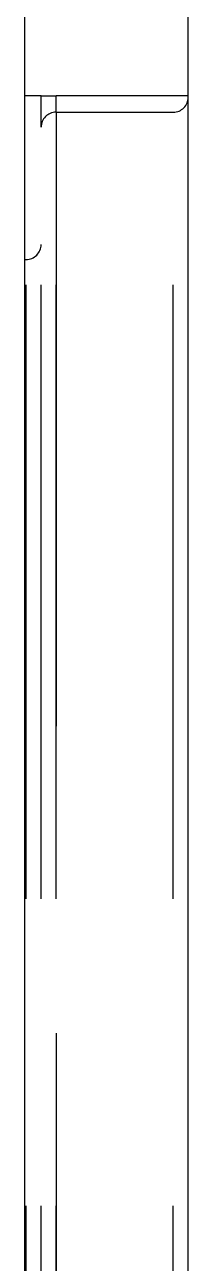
# Model space of a CAD drawing. Header units: metres. Extents: x 0 to 63075, y 0 to 44550.
# Drawn here: x 37463.4 to 37526.9, y 33894.5 to 34374.8 of the extents above; entities that cross this region are included whole.
import ezdxf

# ---------------------------------------------------------------- set-up
doc = ezdxf.new("R2010")
doc.units = ezdxf.units.M
doc.header["$LTSCALE"] = 75
doc.linetypes.add('HIDDEN2', pattern=[4.7625, 3.175, -1.5875])
for name, color, linetype in [('SDM', 7, 'Continuous'), ('SL4', 4, 'Continuous'), ('ST1', 7, 'HIDDEN2')]:
    doc.layers.add(name, color=color, linetype=linetype)

# ---------------------------------------------------------------- blocks, each defined once
blk = doc.blocks.new('A$C6e6623c1')
at = {"layer": 'SL4'}
for p, q in [((190.25, 145.65), (190.25, 1481.35)), ((253.75, 145.65), (253.75, 1481.35))]:
    blk.add_line(p, q, dxfattribs=at)
at = {"layer": 'ST1'}
for p, q in [((202.45, 137.7), (202.45, 1475)), ((202.45, 1475), (202.45, 806.35)), ((247.9, 137.7), (247.9, 1475)), ((196.6, 137.7), (196.6, 1469.15)), ((190.75, 137.7), (190.75, 1417.85)), ((196.6, 806.35), (190.25, 806.35)), ((196.6, 794.15), (196.6, 806.35)), ((196.6, 806.35), (202.45, 806.35)), ((202.45, 800), (202.45, 806.35)), ((253.75, 806.35), (202.45, 806.35)), ((202.45, 800), (247.9, 800)), ((202.45, 800), (202.45, 137.7)), ((190.25, 742.85), (190.75, 742.85))]:
    blk.add_line(p, q, dxfattribs=at)
for centre, start, end in [((247.9, 805.85), 270, 0), ((202.45, 794.15), 90, 180), ((190.75, 748.7), 270, 0)]:
    blk.add_arc(centre, 5.85, start, end, dxfattribs=at)

msp = doc.modelspace()

# ---------------------------------------------------------------- block references
at = {"layer": 'SDM'}
msp.add_blockref('A$C6e6623c1', (37273.13, 33540.92), dxfattribs=at)

doc.saveas('drawing.dxf')
